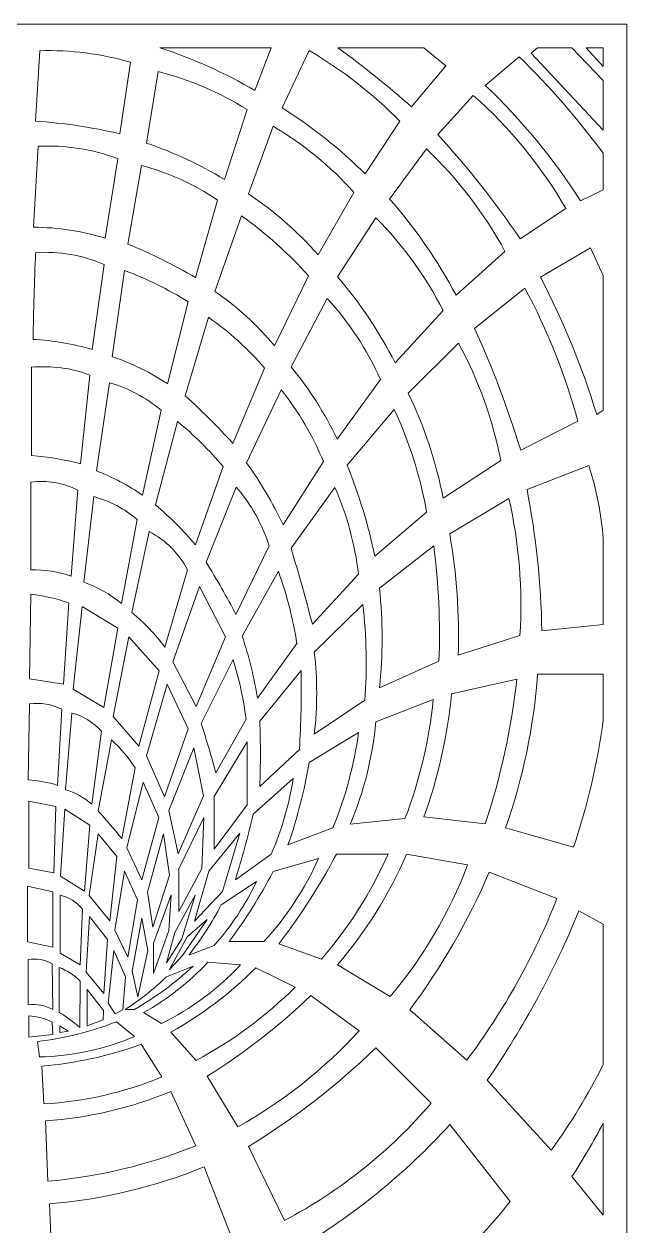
# Model space of a CAD drawing. Header units: centimetres. Extents: x -5.5 to 8.4, y -9.8 to 15.2.
# Drawn here: x 1.47 to 8.39, y 1.34 to 15.15 of the extents above; entities that cross this region are included whole.
import ezdxf

# ---------------------------------------------------------------- set-up
doc = ezdxf.new("R2010")
doc.units = ezdxf.units.CM
doc.header["$MEASUREMENT"] = 0
doc.layers.add('Plan 1', color=7, linetype='Continuous')

msp = doc.modelspace()

# ---------------------------------------------------------------- linework, layer by layer
at = {"layer": 'Plan 1', "color": 250, "lineweight": 9}
for points, knots in [([(-5.4565, 15.15383), (-5.4565, 15.15383), (8.39454, 15.15383), (8.39454, 15.15383), (8.39454, 15.15383), (8.39454, -9.82972), (8.39454, -9.82972), (8.39454, -9.82972), (-5.4565, -9.82972), (-5.4565, -9.82972), (-5.4565, -9.82972), (-5.4565, 15.15383), (-5.4565, 15.15383)], [0, 0, 0, 0, 0.25, 0.25, 0.25, 0.5, 0.5, 0.5, 0.75, 0.75, 0.75, 1, 1, 1, 1]), ([(2.5698, 13.89145), (2.5698, 13.89145), (2.69081, 14.71387), (2.69081, 14.71387), (2.35305, 14.81207), (2.00193, 14.85692), (1.65033, 14.84681), (1.65033, 14.84681), (1.60165, 14.03658), (1.60165, 14.03658), (1.92793, 14.01601), (2.25181, 13.96745), (2.5698, 13.89145)], [0, 0, 0, 0, 0.25, 0.25, 0.25, 0.5, 0.5, 0.5, 0.75, 0.75, 0.75, 1, 1, 1, 1]), ([(4.12118, 14.39033), (4.12118, 14.39033), (4.30658, 14.88128), (4.30658, 14.88128), (4.30658, 14.88128), (3.02704, 14.88128), (3.02704, 14.88128), (3.40821, 14.75702), (3.77496, 14.59248), (4.12118, 14.39033)], [0, 0, 0, 0, 0.33333333, 0.33333333, 0.33333333, 0.66666667, 0.66666667, 0.66666667, 1, 1, 1, 1]), ([(5.38714, 13.43005), (5.38714, 13.43005), (5.78673, 14.03641), (5.78673, 14.03641), (5.47603, 14.35087), (5.12596, 14.62399), (4.74539, 14.84891), (4.74539, 14.84891), (4.43296, 14.18965), (4.43296, 14.18965), (4.77888, 13.97352), (5.09898, 13.71871), (5.38714, 13.43005)], [0, 0, 0, 0, 0.25, 0.25, 0.25, 0.5, 0.5, 0.5, 0.75, 0.75, 0.75, 1, 1, 1, 1]), ([(5.92072, 14.20268), (5.92072, 14.20268), (6.31488, 14.67329), (6.31488, 14.67329), (6.31488, 14.67329), (6.05972, 14.88128), (6.05972, 14.88128), (6.05972, 14.88128), (5.07435, 14.88128), (5.07435, 14.88128), (5.36603, 14.66725), (5.6484, 14.44085), (5.92072, 14.20268)], [0, 0, 0, 0, 0.25, 0.25, 0.25, 0.5, 0.5, 0.5, 0.75, 0.75, 0.75, 1, 1, 1, 1]), ([(8.12198, 13.93245), (8.12198, 13.93245), (8.12198, 14.50655), (8.12198, 14.50655), (8.12198, 14.50655), (7.76329, 14.88128), (7.76329, 14.88128), (7.76329, 14.88128), (7.36723, 14.88128), (7.36723, 14.88128), (7.36723, 14.88128), (7.29467, 14.82078), (7.29467, 14.82078), (7.29467, 14.82078), (8.12198, 13.93245), (8.12198, 13.93245)], [0, 0, 0, 0, 0.2, 0.2, 0.2, 0.4, 0.4, 0.4, 0.6, 0.6, 0.6, 0.8, 0.8, 0.8, 1, 1, 1, 1]), ([(8.12198, 14.66402), (8.12198, 14.66402), (8.12198, 14.88128), (8.12198, 14.88128), (8.12198, 14.88128), (7.92716, 14.88128), (7.92716, 14.88128), (7.92716, 14.88128), (8.12198, 14.66402), (8.12198, 14.66402)], [0, 0, 0, 0, 0.33333333, 0.33333333, 0.33333333, 0.66666667, 0.66666667, 0.66666667, 1, 1, 1, 1]), ([(7.86238, 13.12032), (7.86238, 13.12032), (8.12198, 13.24931), (8.12198, 13.24931), (8.12198, 13.24931), (8.12198, 13.66959), (8.12198, 13.66959), (7.83046, 14.06487), (7.50698, 14.43564), (7.1549, 14.77809), (7.1549, 14.77809), (6.76768, 14.44845), (6.76768, 14.44845), (7.184, 14.05068), (7.55144, 13.60491), (7.86238, 13.12032)], [0, 0, 0, 0, 0.2, 0.2, 0.2, 0.4, 0.4, 0.4, 0.6, 0.6, 0.6, 0.8, 0.8, 0.8, 1, 1, 1, 1]), ([(3.77064, 13.36725), (3.77064, 13.36725), (4.03014, 14.17091), (4.03014, 14.17091), (3.71488, 14.36953), (3.36979, 14.51654), (3.00814, 14.60634), (3.00814, 14.60634), (2.87679, 13.78348), (2.87679, 13.78348), (3.18919, 13.67812), (3.48893, 13.53854), (3.77064, 13.36725)], [0, 0, 0, 0, 0.25, 0.25, 0.25, 0.5, 0.5, 0.5, 0.75, 0.75, 0.75, 1, 1, 1, 1]), ([(7.16668, 12.68491), (7.16668, 12.68491), (7.69417, 13.03119), (7.69417, 13.03119), (7.41156, 13.51981), (7.05173, 13.95968), (6.62886, 14.33358), (6.62886, 14.33358), (6.22031, 13.88394), (6.22031, 13.88394), (6.56521, 13.50838), (6.88152, 13.10762), (7.16668, 12.68491)], [0, 0, 0, 0, 0.25, 0.25, 0.25, 0.5, 0.5, 0.5, 0.75, 0.75, 0.75, 1, 1, 1, 1]), ([(4.84576, 12.50218), (4.84576, 12.50218), (5.25834, 13.21832), (5.25834, 13.21832), (4.98991, 13.51748), (4.67702, 13.77369), (4.33081, 13.97787), (4.33081, 13.97787), (4.04541, 13.20282), (4.04541, 13.20282), (4.34026, 13.00338), (4.60908, 12.76806), (4.84576, 12.50218)], [0, 0, 0, 0, 0.25, 0.25, 0.25, 0.5, 0.5, 0.5, 0.75, 0.75, 0.75, 1, 1, 1, 1]), ([(2.40127, 12.69038), (2.40127, 12.69038), (2.54696, 13.60592), (2.54696, 13.60592), (2.25486, 13.71575), (1.94312, 13.76408), (1.63147, 13.74788), (1.63147, 13.74788), (1.57781, 12.81719), (1.57781, 12.81719), (1.85716, 12.8168), (2.13475, 12.77406), (2.40127, 12.69038)], [0, 0, 0, 0, 0.25, 0.25, 0.25, 0.5, 0.5, 0.5, 0.75, 0.75, 0.75, 1, 1, 1, 1]), ([(6.4322, 12.03631), (6.4322, 12.03631), (6.99312, 12.54001), (6.99312, 12.54001), (6.75639, 12.97778), (6.45178, 13.37545), (6.09077, 13.71802), (6.09077, 13.71802), (5.66805, 13.14121), (5.66805, 13.14121), (5.9647, 12.8037), (6.22111, 12.43298), (6.4322, 12.03631)], [0, 0, 0, 0, 0.25, 0.25, 0.25, 0.5, 0.5, 0.5, 0.75, 0.75, 0.75, 1, 1, 1, 1]), ([(3.43806, 12.2401), (3.43806, 12.2401), (3.69104, 13.12949), (3.69104, 13.12949), (3.42579, 13.31166), (3.13067, 13.44612), (2.81917, 13.52678), (2.81917, 13.52678), (2.66106, 12.62385), (2.66106, 12.62385), (2.92855, 12.51386), (3.18814, 12.38567), (3.43806, 12.2401)], [0, 0, 0, 0, 0.25, 0.25, 0.25, 0.5, 0.5, 0.5, 0.75, 0.75, 0.75, 1, 1, 1, 1]), ([(4.34708, 11.45415), (4.34708, 11.45415), (4.73782, 12.25749), (4.73782, 12.25749), (4.50679, 12.51537), (4.24817, 12.74724), (3.9667, 12.94888), (3.9667, 12.94888), (3.65886, 12.07968), (3.65886, 12.07968), (3.91631, 11.90422), (4.14791, 11.69372), (4.34708, 11.45415)], [0, 0, 0, 0, 0.25, 0.25, 0.25, 0.5, 0.5, 0.5, 0.75, 0.75, 0.75, 1, 1, 1, 1]), ([(5.73032, 11.26021), (5.73032, 11.26021), (6.28201, 11.86168), (6.28201, 11.86168), (6.08165, 12.25367), (5.82179, 12.61242), (5.5118, 12.925), (5.5118, 12.925), (5.07116, 12.24834), (5.07116, 12.24834), (5.32978, 11.9466), (5.55106, 11.61489), (5.73032, 11.26021)], [0, 0, 0, 0, 0.25, 0.25, 0.25, 0.5, 0.5, 0.5, 0.75, 0.75, 0.75, 1, 1, 1, 1]), ([(8.04705, 10.66348), (8.04705, 10.66348), (8.12198, 10.71405), (8.12198, 10.71405), (8.12198, 10.71405), (8.12198, 12.26216), (8.12198, 12.26216), (8.12198, 12.26216), (7.97699, 12.58111), (7.97699, 12.58111), (7.97699, 12.58111), (7.40095, 12.24271), (7.40095, 12.24271), (7.6652, 11.73761), (7.88149, 11.20895), (8.04705, 10.66348)], [0, 0, 0, 0, 0.2, 0.2, 0.2, 0.4, 0.4, 0.4, 0.6, 0.6, 0.6, 0.8, 0.8, 0.8, 1, 1, 1, 1]), ([(2.25278, 11.4122), (2.25278, 11.4122), (2.38778, 12.38954), (2.38778, 12.38954), (2.14077, 12.49746), (1.87118, 12.54397), (1.60228, 12.52512), (1.58738, 12.19318), (1.57772, 11.86102), (1.57329, 11.52878), (1.8035, 11.51593), (2.03145, 11.47682), (2.25278, 11.4122)], [0, 0, 0, 0, 0.25, 0.25, 0.25, 0.5, 0.5, 0.5, 0.75, 0.75, 0.75, 1, 1, 1, 1]), ([(3.11857, 11.0154), (3.11857, 11.0154), (3.35451, 11.96005), (3.35451, 11.96005), (3.12327, 12.104), (2.87844, 12.22494), (2.62362, 12.32113), (2.62362, 12.32113), (2.47926, 11.32879), (2.47926, 11.32879), (2.70626, 11.25541), (2.92152, 11.1499), (3.11857, 11.0154)], [0, 0, 0, 0, 0.25, 0.25, 0.25, 0.5, 0.5, 0.5, 0.75, 0.75, 0.75, 1, 1, 1, 1]), ([(7.17374, 10.2535), (7.17374, 10.2535), (7.82994, 10.5876), (7.82994, 10.5876), (7.68758, 11.12015), (7.48287, 11.63418), (7.22017, 12.11882), (7.22017, 12.11882), (6.64444, 11.65481), (6.64444, 11.65481), (6.85118, 11.1997), (7.02799, 10.73165), (7.17374, 10.2535)], [0, 0, 0, 0, 0.25, 0.25, 0.25, 0.5, 0.5, 0.5, 0.75, 0.75, 0.75, 1, 1, 1, 1]), ([(5.06678, 10.38158), (5.06678, 10.38158), (5.56328, 11.06794), (5.56328, 11.06794), (5.4102, 11.40961), (5.20295, 11.72443), (4.94964, 12.00012), (4.94964, 12.00012), (4.5364, 11.21112), (4.5364, 11.21112), (4.74589, 10.9569), (4.92395, 10.67842), (5.06678, 10.38158)], [0, 0, 0, 0, 0.25, 0.25, 0.25, 0.5, 0.5, 0.5, 0.75, 0.75, 0.75, 1, 1, 1, 1]), ([(3.86781, 10.33294), (3.86781, 10.33294), (4.23287, 11.19747), (4.23287, 11.19747), (4.04345, 11.41961), (3.82591, 11.61625), (3.58585, 11.78236), (3.58585, 11.78236), (3.31979, 10.88095), (3.31979, 10.88095), (3.51109, 10.70711), (3.69396, 10.52424), (3.86781, 10.33294)], [0, 0, 0, 0, 0.25, 0.25, 0.25, 0.5, 0.5, 0.5, 0.75, 0.75, 0.75, 1, 1, 1, 1]), ([(6.28405, 9.70209), (6.28405, 9.70209), (6.94565, 10.13501), (6.94565, 10.13501), (6.85208, 10.60649), (6.68878, 11.06154), (6.46126, 11.48497), (6.46126, 11.48497), (5.88235, 10.91035), (5.88235, 10.91035), (6.06632, 10.52596), (6.20126, 10.1201), (6.28405, 9.70209)], [0, 0, 0, 0, 0.25, 0.25, 0.25, 0.5, 0.5, 0.5, 0.75, 0.75, 0.75, 1, 1, 1, 1]), ([(2.11623, 10.09733), (2.11623, 10.09733), (2.22372, 11.11778), (2.22372, 11.11778), (2.01079, 11.19913), (1.78175, 11.22978), (1.55494, 11.2073), (1.55494, 11.2073), (1.55494, 10.19282), (1.55494, 10.19282), (1.74449, 10.17762), (1.93231, 10.14567), (2.11623, 10.09733)], [0, 0, 0, 0, 0.25, 0.25, 0.25, 0.5, 0.5, 0.5, 0.75, 0.75, 0.75, 1, 1, 1, 1]), ([(2.83075, 9.7362), (2.83075, 9.7362), (3.04244, 10.71606), (3.04244, 10.71606), (2.86842, 10.85926), (2.66742, 10.96622), (2.45144, 11.03059), (2.45144, 11.03059), (2.3021, 10.01697), (2.3021, 10.01697), (2.48837, 9.94365), (2.6657, 9.84947), (2.83075, 9.7362)], [0, 0, 0, 0, 0.25, 0.25, 0.25, 0.5, 0.5, 0.5, 0.75, 0.75, 0.75, 1, 1, 1, 1]), ([(4.44422, 9.3962), (4.44422, 9.3962), (4.90778, 10.12244), (4.90778, 10.12244), (4.7853, 10.41939), (4.62214, 10.69798), (4.42306, 10.95008), (4.42306, 10.95008), (4.02488, 10.10964), (4.02488, 10.10964), (4.18652, 9.88535), (4.32689, 9.64652), (4.44422, 9.3962)], [0, 0, 0, 0, 0.25, 0.25, 0.25, 0.5, 0.5, 0.5, 0.75, 0.75, 0.75, 1, 1, 1, 1]), ([(5.49864, 9.03687), (5.49864, 9.03687), (6.09293, 9.54146), (6.09293, 9.54146), (6.02136, 9.94891), (5.89664, 10.34532), (5.72205, 10.72036), (5.72205, 10.72036), (5.18139, 10.08179), (5.18139, 10.08179), (5.31812, 9.74362), (5.42428, 9.39396), (5.49864, 9.03687)], [0, 0, 0, 0, 0.25, 0.25, 0.25, 0.5, 0.5, 0.5, 0.75, 0.75, 0.75, 1, 1, 1, 1]), ([(3.43922, 9.16556), (3.43922, 9.16556), (3.7548, 10.06513), (3.7548, 10.06513), (3.59714, 10.254), (3.42215, 10.42777), (3.23218, 10.5841), (3.23218, 10.5841), (2.98065, 9.62413), (2.98065, 9.62413), (3.14568, 9.48394), (3.29902, 9.33059), (3.43922, 9.16556)], [0, 0, 0, 0, 0.25, 0.25, 0.25, 0.5, 0.5, 0.5, 0.75, 0.75, 0.75, 1, 1, 1, 1]), ([(7.41726, 8.17887), (7.41726, 8.17887), (8.12198, 8.25039), (8.12198, 8.25039), (8.12198, 8.25039), (8.12198, 9.23509), (8.12198, 9.23509), (8.10015, 9.52114), (8.04467, 9.80369), (7.9567, 10.07676), (7.9567, 10.07676), (7.24662, 9.8017), (7.24662, 9.8017), (7.35021, 9.26667), (7.4073, 8.72375), (7.41726, 8.17887)], [0, 0, 0, 0, 0.2, 0.2, 0.2, 0.4, 0.4, 0.4, 0.6, 0.6, 0.6, 0.8, 0.8, 0.8, 1, 1, 1, 1]), ([(2.01037, 8.80729), (2.01037, 8.80729), (2.08602, 9.79599), (2.08602, 9.79599), (1.92036, 9.88118), (1.73232, 9.91312), (1.54781, 9.88744), (1.54781, 9.88744), (1.54781, 8.87892), (1.54781, 8.87892), (1.70487, 8.88022), (1.86106, 8.85605), (2.01037, 8.80729)], [0, 0, 0, 0, 0.25, 0.25, 0.25, 0.5, 0.5, 0.5, 0.75, 0.75, 0.75, 1, 1, 1, 1]), ([(3.90339, 8.36461), (3.90339, 8.36461), (4.28509, 9.15478), (4.28509, 9.15478), (4.20555, 9.40213), (4.07698, 9.63104), (3.90717, 9.82772), (3.90717, 9.82772), (3.56071, 8.96513), (3.56071, 8.96513), (3.68247, 8.76935), (3.79676, 8.56904), (3.90339, 8.36461)], [0, 0, 0, 0, 0.25, 0.25, 0.25, 0.5, 0.5, 0.5, 0.75, 0.75, 0.75, 1, 1, 1, 1]), ([(4.78098, 8.25264), (4.78098, 8.25264), (5.31045, 8.82795), (5.31045, 8.82795), (5.26949, 9.17193), (5.17848, 9.50817), (5.04039, 9.82586), (5.04039, 9.82586), (4.53579, 9.12626), (4.53579, 9.12626), (4.62378, 8.83683), (4.70553, 8.54557), (4.78098, 8.25264)], [0, 0, 0, 0, 0.25, 0.25, 0.25, 0.5, 0.5, 0.5, 0.75, 0.75, 0.75, 1, 1, 1, 1]), ([(2.58678, 8.49286), (2.58678, 8.49286), (2.76835, 9.45596), (2.76835, 9.45596), (2.6241, 9.58093), (2.45334, 9.67161), (2.26904, 9.72117), (2.26904, 9.72117), (2.15382, 8.73713), (2.15382, 8.73713), (2.3109, 8.68068), (2.45725, 8.59812), (2.58678, 8.49286)], [0, 0, 0, 0, 0.25, 0.25, 0.25, 0.5, 0.5, 0.5, 0.75, 0.75, 0.75, 1, 1, 1, 1]), ([(6.45615, 7.89613), (6.45615, 7.89613), (7.16446, 8.12402), (7.16446, 8.12402), (7.19889, 8.65255), (7.15638, 9.18344), (7.03832, 9.69976), (7.03832, 9.69976), (6.35912, 9.29249), (6.35912, 9.29249), (6.43822, 8.83144), (6.47073, 8.36369), (6.45615, 7.89613)], [0, 0, 0, 0, 0.25, 0.25, 0.25, 0.5, 0.5, 0.5, 0.75, 0.75, 0.75, 1, 1, 1, 1]), ([(3.08611, 7.98792), (3.08611, 7.98792), (3.34515, 8.87865), (3.34515, 8.87865), (3.24968, 9.06818), (3.09575, 9.22207), (2.90624, 9.31756), (2.90624, 9.31756), (2.70852, 8.38722), (2.70852, 8.38722), (2.85065, 8.27048), (2.97749, 8.13635), (3.08611, 7.98792)], [0, 0, 0, 0, 0.25, 0.25, 0.25, 0.5, 0.5, 0.5, 0.75, 0.75, 0.75, 1, 1, 1, 1]), ([(5.55212, 7.52249), (5.55212, 7.52249), (6.23536, 7.82732), (6.23536, 7.82732), (6.25225, 8.27124), (6.23184, 8.71588), (6.17436, 9.15638), (6.17436, 9.15638), (5.55212, 8.66866), (5.55212, 8.66866), (5.59279, 8.28765), (5.59279, 7.90348), (5.55212, 7.52249)], [0, 0, 0, 0, 0.25, 0.25, 0.25, 0.5, 0.5, 0.5, 0.75, 0.75, 0.75, 1, 1, 1, 1]), ([(4.14996, 7.40232), (4.14996, 7.40232), (4.60279, 8.03016), (4.60279, 8.03016), (4.55966, 8.3137), (4.48858, 8.59232), (4.39066, 8.86187), (4.39066, 8.86187), (3.97455, 8.11578), (3.97455, 8.11578), (4.05329, 7.88339), (4.11197, 7.64472), (4.14996, 7.40232)], [0, 0, 0, 0, 0.25, 0.25, 0.25, 0.5, 0.5, 0.5, 0.75, 0.75, 0.75, 1, 1, 1, 1]), ([(1.92293, 7.56558), (1.92293, 7.56558), (1.98188, 8.49834), (1.98188, 8.49834), (1.8408, 8.54797), (1.69462, 8.58182), (1.54608, 8.59926), (1.54608, 8.59926), (1.52999, 7.62487), (1.52999, 7.62487), (1.52999, 7.62487), (1.92293, 7.56558), (1.92293, 7.56558)], [0, 0, 0, 0, 0.25, 0.25, 0.25, 0.5, 0.5, 0.5, 0.75, 0.75, 0.75, 1, 1, 1, 1]), ([(3.44443, 7.3068), (3.44443, 7.3068), (3.7812, 8.10682), (3.7812, 8.10682), (3.7812, 8.10682), (3.48307, 8.68615), (3.48307, 8.68615), (3.48307, 8.68615), (3.17943, 7.81991), (3.17943, 7.81991), (3.17943, 7.81991), (3.44443, 7.3068), (3.44443, 7.3068)], [0, 0, 0, 0, 0.25, 0.25, 0.25, 0.5, 0.5, 0.5, 0.75, 0.75, 0.75, 1, 1, 1, 1]), ([(2.38579, 7.29535), (2.38579, 7.29535), (2.54788, 8.20888), (2.54788, 8.20888), (2.54788, 8.20888), (2.136, 8.45851), (2.136, 8.45851), (2.136, 8.45851), (2.03236, 7.50514), (2.03236, 7.50514), (2.03236, 7.50514), (2.38579, 7.29535), (2.38579, 7.29535)], [0, 0, 0, 0, 0.25, 0.25, 0.25, 0.5, 0.5, 0.5, 0.75, 0.75, 0.75, 1, 1, 1, 1]), ([(4.80292, 6.99017), (4.80292, 6.99017), (5.3847, 7.38186), (5.3847, 7.38186), (5.41157, 7.74794), (5.40341, 8.11581), (5.36037, 8.48033), (5.36037, 8.48033), (4.80292, 7.93221), (4.80292, 7.93221), (4.83999, 7.61927), (4.83999, 7.30312), (4.80292, 6.99017)], [0, 0, 0, 0, 0.25, 0.25, 0.25, 0.5, 0.5, 0.5, 0.75, 0.75, 0.75, 1, 1, 1, 1]), ([(2.7856, 6.85274), (2.7856, 6.85274), (3.01993, 7.71805), (3.01993, 7.71805), (3.01993, 7.71805), (2.67299, 8.10728), (2.67299, 8.10728), (2.67299, 8.10728), (2.49397, 7.19276), (2.49397, 7.19276), (2.49397, 7.19276), (2.7856, 6.85274), (2.7856, 6.85274)], [0, 0, 0, 0, 0.25, 0.25, 0.25, 0.5, 0.5, 0.5, 0.75, 0.75, 0.75, 1, 1, 1, 1]), ([(3.67184, 6.54602), (3.67184, 6.54602), (4.01859, 7.16335), (4.01859, 7.16335), (3.98918, 7.39533), (3.93929, 7.62431), (3.86953, 7.84751), (3.86953, 7.84751), (3.50269, 7.11312), (3.50269, 7.11312), (3.56415, 6.92564), (3.62054, 6.73654), (3.67184, 6.54602)], [0, 0, 0, 0, 0.25, 0.25, 0.25, 0.5, 0.5, 0.5, 0.75, 0.75, 0.75, 1, 1, 1, 1]), ([(4.17682, 6.38633), (4.17682, 6.38633), (4.63174, 6.81255), (4.63174, 6.81255), (4.6508, 7.11523), (4.65712, 7.41862), (4.6507, 7.72183), (4.6507, 7.72183), (4.17682, 7.13932), (4.17682, 7.13932), (4.18633, 6.88841), (4.18633, 6.63725), (4.17682, 6.38633)], [0, 0, 0, 0, 0.25, 0.25, 0.25, 0.5, 0.5, 0.5, 0.75, 0.75, 0.75, 1, 1, 1, 1]), ([(6.76775, 5.95965), (6.94546, 6.49996), (7.06696, 7.05727), (7.13033, 7.62252), (7.13033, 7.62252), (6.38033, 7.45375), (6.38033, 7.45375), (6.33364, 6.97076), (6.22688, 6.4956), (6.06245, 6.03907), (6.06245, 6.03907), (6.76775, 5.95965), (6.76775, 5.95965)], [0, 0, 0, 0, 0.25, 0.25, 0.25, 0.5, 0.5, 0.5, 0.75, 0.75, 0.75, 1, 1, 1, 1]), ([(7.78076, 5.69093), (7.94122, 6.16489), (8.0555, 6.65333), (8.12198, 7.14927), (8.12198, 7.14927), (8.12198, 7.67806), (8.12198, 7.67806), (8.12198, 7.67806), (7.36861, 7.67806), (7.36861, 7.67806), (7.32404, 7.07627), (7.20047, 6.4831), (7.00102, 5.91358), (7.00102, 5.91358), (7.78076, 5.69093), (7.78076, 5.69093)], [0, 0, 0, 0, 0.2, 0.2, 0.2, 0.4, 0.4, 0.4, 0.6, 0.6, 0.6, 0.8, 0.8, 0.8, 1, 1, 1, 1]), ([(3.08401, 6.26731), (3.08401, 6.26731), (3.35255, 7.05085), (3.35255, 7.05085), (3.35255, 7.05085), (3.1118, 7.56292), (3.1118, 7.56292), (3.1118, 7.56292), (2.87721, 6.73928), (2.87721, 6.73928), (2.87721, 6.73928), (3.08401, 6.26731), (3.08401, 6.26731)], [0, 0, 0, 0, 0.25, 0.25, 0.25, 0.5, 0.5, 0.5, 0.75, 0.75, 0.75, 1, 1, 1, 1]), ([(1.85441, 6.40043), (1.85441, 6.40043), (1.90133, 7.27647), (1.90133, 7.27647), (1.78747, 7.33358), (1.65894, 7.35496), (1.53273, 7.33781), (1.53273, 7.33781), (1.51659, 6.4654), (1.51659, 6.4654), (1.63141, 6.45745), (1.74483, 6.43564), (1.85441, 6.40043)], [0, 0, 0, 0, 0.25, 0.25, 0.25, 0.5, 0.5, 0.5, 0.75, 0.75, 0.75, 1, 1, 1, 1]), ([(5.21696, 5.95617), (5.21696, 5.95617), (5.84501, 6.01932), (5.84501, 6.01932), (6.01331, 6.45948), (6.12224, 6.92021), (6.16891, 7.38914), (6.16891, 7.38914), (5.50926, 7.13254), (5.50926, 7.13254), (5.4735, 6.72758), (5.37491, 6.33077), (5.21696, 5.95617)], [0, 0, 0, 0, 0.25, 0.25, 0.25, 0.5, 0.5, 0.5, 0.75, 0.75, 0.75, 1, 1, 1, 1]), ([(2.24597, 6.18581), (2.24597, 6.18581), (2.35923, 7.02327), (2.35923, 7.02327), (2.26742, 7.12437), (2.14842, 7.19698), (2.01653, 7.23243), (2.01653, 7.23243), (1.94501, 6.34968), (1.94501, 6.34968), (2.05581, 6.31697), (2.15836, 6.26113), (2.24597, 6.18581)], [0, 0, 0, 0, 0.25, 0.25, 0.25, 0.5, 0.5, 0.5, 0.75, 0.75, 0.75, 1, 1, 1, 1]), ([(2.59115, 5.78982), (2.59115, 5.78982), (2.74552, 6.60258), (2.74552, 6.60258), (2.66892, 6.72039), (2.57783, 6.82816), (2.47443, 6.92332), (2.47443, 6.92332), (2.32214, 6.10348), (2.32214, 6.10348), (2.41482, 6.00154), (2.50452, 5.89695), (2.59115, 5.78982)], [0, 0, 0, 0, 0.25, 0.25, 0.25, 0.5, 0.5, 0.5, 0.75, 0.75, 0.75, 1, 1, 1, 1]), ([(4.50086, 5.71597), (4.50086, 5.71597), (5.01741, 5.91197), (5.01741, 5.91197), (5.16084, 6.26388), (5.25997, 6.63234), (5.31248, 7.00872), (5.31248, 7.00872), (4.74299, 6.66311), (4.74299, 6.66311), (4.68992, 6.34094), (4.60892, 6.02407), (4.50086, 5.71597)], [0, 0, 0, 0, 0.25, 0.25, 0.25, 0.5, 0.5, 0.5, 0.75, 0.75, 0.75, 1, 1, 1, 1]), ([(3.23896, 5.61406), (3.23896, 5.61406), (3.53164, 6.27907), (3.53164, 6.27907), (3.53164, 6.27907), (3.42022, 6.83408), (3.42022, 6.83408), (3.42022, 6.83408), (3.1317, 6.11069), (3.1317, 6.11069), (3.1317, 6.11069), (3.23896, 5.61406), (3.23896, 5.61406)], [0, 0, 0, 0, 0.25, 0.25, 0.25, 0.5, 0.5, 0.5, 0.75, 0.75, 0.75, 1, 1, 1, 1]), ([(3.65124, 5.66679), (3.65124, 5.66679), (4.0327, 6.17508), (4.0327, 6.17508), (4.0327, 6.17508), (4.0327, 6.89942), (4.0327, 6.89942), (4.0327, 6.89942), (3.65124, 6.27251), (3.65124, 6.27251), (3.65124, 6.27251), (3.65124, 5.66679), (3.65124, 5.66679)], [0, 0, 0, 0, 0.25, 0.25, 0.25, 0.5, 0.5, 0.5, 0.75, 0.75, 0.75, 1, 1, 1, 1]), ([(2.82212, 5.31502), (2.82212, 5.31502), (3.01594, 6.03276), (3.01594, 6.03276), (3.01594, 6.03276), (2.83572, 6.43627), (2.83572, 6.43627), (2.83572, 6.43627), (2.65008, 5.68418), (2.65008, 5.68418), (2.65008, 5.68418), (2.82212, 5.31502), (2.82212, 5.31502)], [0, 0, 0, 0, 0.25, 0.25, 0.25, 0.5, 0.5, 0.5, 0.75, 0.75, 0.75, 1, 1, 1, 1]), ([(3.89707, 5.31518), (3.89707, 5.31518), (4.30953, 5.61075), (4.30953, 5.61075), (4.42875, 5.88827), (4.51324, 6.17954), (4.56104, 6.47777), (4.56104, 6.47777), (4.10222, 6.06802), (4.10222, 6.06802), (4.0414, 5.81506), (3.97299, 5.56402), (3.89707, 5.31518)], [0, 0, 0, 0, 0.25, 0.25, 0.25, 0.5, 0.5, 0.5, 0.75, 0.75, 0.75, 1, 1, 1, 1]), ([(1.81205, 5.395), (1.81205, 5.395), (1.83346, 6.15621), (1.83346, 6.15621), (1.83346, 6.15621), (1.52454, 6.21736), (1.52454, 6.21736), (1.52454, 6.21736), (1.52454, 5.44697), (1.52454, 5.44697), (1.52454, 5.44697), (1.81205, 5.395), (1.81205, 5.395)], [0, 0, 0, 0, 0.25, 0.25, 0.25, 0.5, 0.5, 0.5, 0.75, 0.75, 0.75, 1, 1, 1, 1]), ([(2.16379, 5.18406), (2.16379, 5.18406), (2.22496, 5.94223), (2.22496, 5.94223), (2.22496, 5.94223), (1.93745, 6.12565), (1.93745, 6.12565), (1.93745, 6.12565), (1.88851, 5.35832), (1.88851, 5.35832), (1.88851, 5.35832), (2.16379, 5.18406), (2.16379, 5.18406)], [0, 0, 0, 0, 0.25, 0.25, 0.25, 0.5, 0.5, 0.5, 0.75, 0.75, 0.75, 1, 1, 1, 1]), ([(3.24853, 4.95042), (3.24853, 4.95042), (3.51241, 5.44428), (3.51241, 5.44428), (3.51241, 5.44428), (3.53491, 6.03106), (3.53491, 6.03106), (3.53491, 6.03106), (3.24853, 5.4422), (3.24853, 5.4422), (3.24853, 5.4422), (3.24853, 4.95042), (3.24853, 4.95042)], [0, 0, 0, 0, 0.25, 0.25, 0.25, 0.5, 0.5, 0.5, 0.75, 0.75, 0.75, 1, 1, 1, 1]), ([(2.45246, 4.84362), (2.45246, 4.84362), (2.53648, 5.58219), (2.53648, 5.58219), (2.53648, 5.58219), (2.3189, 5.8449), (2.3189, 5.8449), (2.3189, 5.8449), (2.21548, 5.13431), (2.21548, 5.13431), (2.21548, 5.13431), (2.45246, 4.84362), (2.45246, 4.84362)], [0, 0, 0, 0, 0.25, 0.25, 0.25, 0.5, 0.5, 0.5, 0.75, 0.75, 0.75, 1, 1, 1, 1]), ([(2.94918, 4.76946), (2.94918, 4.76946), (3.13895, 5.36914), (3.13895, 5.36914), (3.13895, 5.36914), (3.07076, 5.8449), (3.07076, 5.8449), (3.07076, 5.8449), (2.88592, 5.17371), (2.88592, 5.17371), (2.88592, 5.17371), (2.94918, 4.76946), (2.94918, 4.76946)], [0, 0, 0, 0, 0.25, 0.25, 0.25, 0.5, 0.5, 0.5, 0.75, 0.75, 0.75, 1, 1, 1, 1]), ([(3.42608, 4.8411), (3.42608, 4.8411), (3.74734, 5.18082), (3.74734, 5.18082), (3.74734, 5.18082), (3.94906, 5.85281), (3.94906, 5.85281), (3.94906, 5.85281), (3.59045, 5.41229), (3.59045, 5.41229), (3.59045, 5.41229), (3.42608, 4.8411), (3.42608, 4.8411)], [0, 0, 0, 0, 0.25, 0.25, 0.25, 0.5, 0.5, 0.5, 0.75, 0.75, 0.75, 1, 1, 1, 1]), ([(4.22483, 4.60461), (4.48323, 4.88753), (4.69484, 5.20999), (4.85158, 5.55963), (4.85158, 5.55963), (4.33153, 5.41006), (4.33153, 5.41006), (4.18349, 5.12878), (4.01378, 4.85951), (3.82389, 4.60461), (3.82389, 4.60461), (4.22483, 4.60461), (4.22483, 4.60461)], [0, 0, 0, 0, 0.25, 0.25, 0.25, 0.5, 0.5, 0.5, 0.75, 0.75, 0.75, 1, 1, 1, 1]), ([(4.88407, 4.40227), (5.19832, 4.76443), (5.45647, 5.17183), (5.6498, 5.61061), (5.6498, 5.61061), (5.0574, 5.61061), (5.0574, 5.61061), (4.86693, 5.24772), (4.64525, 4.90215), (4.39479, 4.57772), (4.39479, 4.57772), (4.88407, 4.40227), (4.88407, 4.40227)], [0, 0, 0, 0, 0.25, 0.25, 0.25, 0.5, 0.5, 0.5, 0.75, 0.75, 0.75, 1, 1, 1, 1]), ([(5.67425, 3.97435), (6.05506, 4.42351), (6.35592, 4.93496), (6.56353, 5.48602), (6.56353, 5.48602), (5.86212, 5.60808), (5.86212, 5.60808), (5.66254, 5.14751), (5.39561, 4.71933), (5.0699, 4.3374), (5.0699, 4.3374), (5.67425, 3.97435), (5.67425, 3.97435)], [0, 0, 0, 0, 0.25, 0.25, 0.25, 0.5, 0.5, 0.5, 0.75, 0.75, 0.75, 1, 1, 1, 1]), ([(2.66144, 4.42588), (2.66144, 4.42588), (2.77131, 5.08479), (2.77131, 5.08479), (2.77131, 5.08479), (2.62265, 5.41423), (2.62265, 5.41423), (2.62265, 5.41423), (2.51279, 4.73595), (2.51279, 4.73595), (2.51279, 4.73595), (2.66144, 4.42588), (2.66144, 4.42588)], [0, 0, 0, 0, 0.25, 0.25, 0.25, 0.5, 0.5, 0.5, 0.75, 0.75, 0.75, 1, 1, 1, 1]), ([(6.55501, 3.24176), (6.98179, 3.8115), (7.32984, 4.43637), (7.58964, 5.09912), (7.58964, 5.09912), (6.81134, 5.40322), (6.81134, 5.40322), (6.57151, 4.84061), (6.26522, 4.30887), (5.89886, 3.81914), (5.89886, 3.81914), (6.55501, 3.24176), (6.55501, 3.24176)], [0, 0, 0, 0, 0.25, 0.25, 0.25, 0.5, 0.5, 0.5, 0.75, 0.75, 0.75, 1, 1, 1, 1]), ([(3.3606, 4.45003), (3.3606, 4.45003), (3.6511, 4.55999), (3.6511, 4.55999), (3.84979, 4.77981), (4.01437, 5.02832), (4.13926, 5.29703), (4.13926, 5.29703), (3.73361, 5.02557), (3.73361, 5.02557), (3.62803, 4.82219), (3.50314, 4.62947), (3.3606, 4.45003)], [0, 0, 0, 0, 0.25, 0.25, 0.25, 0.5, 0.5, 0.5, 0.75, 0.75, 0.75, 1, 1, 1, 1]), ([(1.80127, 4.54018), (1.80127, 4.54018), (1.80127, 5.17501), (1.80127, 5.17501), (1.80127, 5.17501), (1.50813, 5.24283), (1.50813, 5.24283), (1.50813, 5.24283), (1.50813, 4.60258), (1.50813, 4.60258), (1.50813, 4.60258), (1.80127, 4.54018), (1.80127, 4.54018)], [0, 0, 0, 0, 0.25, 0.25, 0.25, 0.5, 0.5, 0.5, 0.75, 0.75, 0.75, 1, 1, 1, 1]), ([(2.11341, 4.33671), (2.11341, 4.33671), (2.14055, 4.97697), (2.14055, 4.97697), (2.07546, 5.05823), (1.98441, 5.11474), (1.8827, 5.13703), (1.8827, 5.13703), (1.8827, 4.47236), (1.8827, 4.47236), (1.8827, 4.47236), (2.11341, 4.33671), (2.11341, 4.33671)], [0, 0, 0, 0, 0.25, 0.25, 0.25, 0.5, 0.5, 0.5, 0.75, 0.75, 0.75, 1, 1, 1, 1]), ([(2.95546, 4.23761), (2.95546, 4.23761), (3.13273, 4.73064), (3.13273, 4.73064), (3.13273, 4.73064), (3.15778, 5.14278), (3.15778, 5.14278), (3.15778, 5.14278), (2.95546, 4.5862), (2.95546, 4.5862), (2.95546, 4.5862), (2.95546, 4.23761), (2.95546, 4.23761)], [0, 0, 0, 0, 0.25, 0.25, 0.25, 0.5, 0.5, 0.5, 0.75, 0.75, 0.75, 1, 1, 1, 1]), ([(3.10575, 4.35894), (3.10575, 4.35894), (3.2811, 4.63627), (3.2811, 4.63627), (3.2811, 4.63627), (3.43525, 5.13893), (3.43525, 5.13893), (3.43525, 5.13893), (3.20017, 4.70753), (3.20017, 4.70753), (3.20017, 4.70753), (3.10575, 4.35894), (3.10575, 4.35894)], [0, 0, 0, 0, 0.25, 0.25, 0.25, 0.5, 0.5, 0.5, 0.75, 0.75, 0.75, 1, 1, 1, 1]), ([(2.38623, 4.00838), (2.38623, 4.00838), (2.42823, 4.63038), (2.42823, 4.63038), (2.42823, 4.63038), (2.22047, 4.89373), (2.22047, 4.89373), (2.22047, 4.89373), (2.18272, 4.25361), (2.18272, 4.25361), (2.18272, 4.25361), (2.38623, 4.00838), (2.38623, 4.00838)], [0, 0, 0, 0, 0.25, 0.25, 0.25, 0.5, 0.5, 0.5, 0.75, 0.75, 0.75, 1, 1, 1, 1]), ([(2.77668, 3.97072), (2.77668, 3.97072), (2.89018, 4.50324), (2.89018, 4.50324), (2.89018, 4.50324), (2.82202, 4.87547), (2.82202, 4.87547), (2.82202, 4.87547), (2.71001, 4.26256), (2.71001, 4.26256), (2.71001, 4.26256), (2.77668, 3.97072), (2.77668, 3.97072)], [0, 0, 0, 0, 0.25, 0.25, 0.25, 0.5, 0.5, 0.5, 0.75, 0.75, 0.75, 1, 1, 1, 1]), ([(3.13852, 4.28383), (3.13852, 4.28383), (3.29073, 4.44561), (3.29073, 4.44561), (3.29073, 4.44561), (3.57398, 4.85776), (3.57398, 4.85776), (3.57398, 4.85776), (3.34083, 4.65746), (3.34083, 4.65746), (3.34083, 4.65746), (3.13852, 4.28383), (3.13852, 4.28383)], [0, 0, 0, 0, 0.25, 0.25, 0.25, 0.5, 0.5, 0.5, 0.75, 0.75, 0.75, 1, 1, 1, 1]), ([(7.52581, 2.2059), (7.74988, 2.51779), (7.94923, 2.84679), (8.12198, 3.1898), (8.12198, 3.1898), (8.12198, 4.80312), (8.12198, 4.80312), (8.12198, 4.80312), (7.84294, 4.95788), (7.84294, 4.95788), (7.56291, 4.27369), (7.21014, 3.62176), (6.79055, 3.01309), (6.79055, 3.01309), (7.52581, 2.2059), (7.52581, 2.2059)], [0, 0, 0, 0, 0.2, 0.2, 0.2, 0.4, 0.4, 0.4, 0.6, 0.6, 0.6, 0.8, 0.8, 0.8, 1, 1, 1, 1]), ([(2.51555, 3.77457), (2.51555, 3.77457), (2.60389, 3.82173), (2.60389, 3.82173), (2.60389, 3.82173), (2.63346, 4.19848), (2.63346, 4.19848), (2.63346, 4.19848), (2.49843, 4.50263), (2.49843, 4.50263), (2.49843, 4.50263), (2.43377, 3.89813), (2.43377, 3.89813), (2.43377, 3.89813), (2.51555, 3.77457), (2.51555, 3.77457)], [0, 0, 0, 0, 0.2, 0.2, 0.2, 0.4, 0.4, 0.4, 0.6, 0.6, 0.6, 0.8, 0.8, 0.8, 1, 1, 1, 1]), ([(1.79815, 3.8222), (1.79815, 3.8222), (1.79012, 4.35016), (1.79012, 4.35016), (1.7074, 4.39674), (1.61104, 4.41324), (1.51753, 4.39686), (1.51753, 4.39686), (1.51753, 3.87667), (1.51753, 3.87667), (1.61456, 3.8904), (1.71332, 3.87124), (1.79815, 3.8222)], [0, 0, 0, 0, 0.25, 0.25, 0.25, 0.5, 0.5, 0.5, 0.75, 0.75, 0.75, 1, 1, 1, 1]), ([(2.11075, 3.61638), (2.11075, 3.61638), (2.1123, 4.15084), (2.1123, 4.15084), (2.04391, 4.21822), (1.96299, 4.27161), (1.87415, 4.30803), (1.87415, 4.30803), (1.87415, 3.79006), (1.87415, 3.79006), (1.95797, 3.73921), (2.03713, 3.6811), (2.11075, 3.61638)], [0, 0, 0, 0, 0.25, 0.25, 0.25, 0.5, 0.5, 0.5, 0.75, 0.75, 0.75, 1, 1, 1, 1]), ([(2.73698, 3.8255), (2.98003, 3.96472), (3.20651, 4.13115), (3.41201, 4.32148), (3.41201, 4.32148), (3.10683, 4.20121), (3.10683, 4.20121), (2.96147, 4.06055), (2.80252, 3.93471), (2.63227, 3.8255), (2.63227, 3.8255), (2.73698, 3.8255), (2.73698, 3.8255)], [0, 0, 0, 0, 0.25, 0.25, 0.25, 0.5, 0.5, 0.5, 0.75, 0.75, 0.75, 1, 1, 1, 1]), ([(3.04641, 3.66223), (3.38779, 3.82929), (3.69555, 4.05792), (3.95409, 4.33649), (3.95409, 4.33649), (3.5791, 4.36619), (3.5791, 4.36619), (3.3649, 4.13595), (3.11598, 3.94081), (2.84125, 3.78782), (2.84125, 3.78782), (3.04641, 3.66223), (3.04641, 3.66223)], [0, 0, 0, 0, 0.25, 0.25, 0.25, 0.5, 0.5, 0.5, 0.75, 0.75, 0.75, 1, 1, 1, 1]), ([(3.44418, 3.23759), (3.86312, 3.46212), (4.24717, 3.74663), (4.58404, 4.08197), (4.58404, 4.08197), (4.13023, 4.30145), (4.13023, 4.30145), (3.84239, 4.0108), (3.5147, 3.76273), (3.15684, 3.5646), (3.15684, 3.5646), (3.44418, 3.23759), (3.44418, 3.23759)], [0, 0, 0, 0, 0.25, 0.25, 0.25, 0.5, 0.5, 0.5, 0.75, 0.75, 0.75, 1, 1, 1, 1]), ([(2.37932, 3.7045), (2.37932, 3.7045), (2.38169, 3.81354), (2.38169, 3.81354), (2.38169, 3.81354), (2.19554, 4.0553), (2.19554, 4.0553), (2.19554, 4.0553), (2.19554, 3.63458), (2.19554, 3.63458), (2.19554, 3.63458), (2.37932, 3.7045), (2.37932, 3.7045)], [0, 0, 0, 0, 0.25, 0.25, 0.25, 0.5, 0.5, 0.5, 0.75, 0.75, 0.75, 1, 1, 1, 1]), ([(3.92373, 2.47379), (4.44504, 2.76463), (4.91614, 3.13781), (5.31864, 3.57868), (5.31864, 3.57868), (4.76303, 3.98338), (4.76303, 3.98338), (4.39883, 3.63401), (3.99955, 3.3233), (3.57142, 3.0561), (3.57142, 3.0561), (3.92373, 2.47379), (3.92373, 2.47379)], [0, 0, 0, 0, 0.25, 0.25, 0.25, 0.5, 0.5, 0.5, 0.75, 0.75, 0.75, 1, 1, 1, 1]), ([(1.79777, 3.5382), (1.79777, 3.5382), (1.7933, 3.67969), (1.7933, 3.67969), (1.70841, 3.72064), (1.61624, 3.74444), (1.52212, 3.74967), (1.52212, 3.74967), (1.52212, 3.50694), (1.52212, 3.50694), (1.52212, 3.50694), (1.79777, 3.5382), (1.79777, 3.5382)], [0, 0, 0, 0, 0.25, 0.25, 0.25, 0.5, 0.5, 0.5, 0.75, 0.75, 0.75, 1, 1, 1, 1]), ([(2.73579, 3.51178), (2.73579, 3.51178), (2.52917, 3.68327), (2.52917, 3.68327), (2.23831, 3.56696), (1.93311, 3.49057), (1.62173, 3.45616), (1.62173, 3.45616), (1.6464, 3.27825), (1.6464, 3.27825), (2.02087, 3.28749), (2.39043, 3.36673), (2.73579, 3.51178)], [0, 0, 0, 0, 0.25, 0.25, 0.25, 0.5, 0.5, 0.5, 0.75, 0.75, 0.75, 1, 1, 1, 1]), ([(1.97734, 3.57583), (1.97734, 3.57583), (1.87944, 3.63478), (1.87944, 3.63478), (1.87944, 3.63478), (1.87944, 3.55815), (1.87944, 3.55815), (1.87944, 3.55815), (1.97734, 3.57583), (1.97734, 3.57583)], [0, 0, 0, 0, 0.33333333, 0.33333333, 0.33333333, 0.66666667, 0.66666667, 0.66666667, 1, 1, 1, 1]), ([(3.05065, 3.04854), (3.05065, 3.04854), (2.81377, 3.42341), (2.81377, 3.42341), (2.4458, 3.29166), (2.06279, 3.20678), (1.6736, 3.17075), (1.6736, 3.17075), (1.69552, 2.73865), (1.69552, 2.73865), (2.16145, 2.76451), (2.61977, 2.86934), (3.05065, 3.04854)], [0, 0, 0, 0, 0.25, 0.25, 0.25, 0.5, 0.5, 0.5, 0.75, 0.75, 0.75, 1, 1, 1, 1]), ([(4.46004, 1.39707), (5.10122, 1.73682), (5.67277, 2.1946), (6.14443, 2.74603), (6.14443, 2.74603), (5.50902, 3.38144), (5.50902, 3.38144), (5.06462, 2.95104), (4.57431, 2.57092), (4.04673, 2.24783), (4.04673, 2.24783), (4.46004, 1.39707), (4.46004, 1.39707)], [0, 0, 0, 0, 0.25, 0.25, 0.25, 0.5, 0.5, 0.5, 0.75, 0.75, 0.75, 1, 1, 1, 1]), ([(3.44216, 2.25593), (3.44216, 2.25593), (3.15673, 2.88181), (3.15673, 2.88181), (2.6972, 2.69142), (2.20991, 2.57707), (1.71365, 2.54323), (1.71365, 2.54323), (1.74115, 1.84847), (1.74115, 1.84847), (2.3249, 1.90084), (2.89804, 2.03815), (3.44216, 2.25593)], [0, 0, 0, 0, 0.25, 0.25, 0.25, 0.5, 0.5, 0.5, 0.75, 0.75, 0.75, 1, 1, 1, 1]), ([(5.07346, -0.08296), (5.83307, 0.35474), (6.50458, 0.93054), (7.05314, 1.61442), (7.05314, 1.61442), (6.36133, 2.50101), (6.36133, 2.50101), (5.8501, 1.93811), (5.25704, 1.45567), (4.60182, 1.06978), (4.60182, 1.06978), (5.07346, -0.08296), (5.07346, -0.08296)], [0, 0, 0, 0, 0.25, 0.25, 0.25, 0.5, 0.5, 0.5, 0.75, 0.75, 0.75, 1, 1, 1, 1]), ([(8.12198, 1.45938), (8.12198, 1.45938), (8.12198, 2.51729), (8.12198, 2.51729), (8.012, 2.30712), (7.89216, 2.10231), (7.76282, 1.90347), (7.76282, 1.90347), (8.12198, 1.45938), (8.12198, 1.45938)], [0, 0, 0, 0, 0.33333333, 0.33333333, 0.33333333, 0.66666667, 0.66666667, 0.66666667, 1, 1, 1, 1]), ([(3.89298, 1.09942), (3.89298, 1.09942), (3.53788, 2.0135), (3.53788, 2.0135), (2.9706, 1.7821), (2.37137, 1.63903), (1.76072, 1.58926), (1.76072, 1.58926), (1.80339, 0.59687), (1.80339, 0.59687), (2.52385, 0.64104), (3.23121, 0.8112), (3.89298, 1.09942)], [0, 0, 0, 0, 0.25, 0.25, 0.25, 0.5, 0.5, 0.5, 0.75, 0.75, 0.75, 1, 1, 1, 1])]:
    msp.add_open_spline(points, degree=3, knots=knots, dxfattribs=at)

doc.saveas('drawing.dxf')
